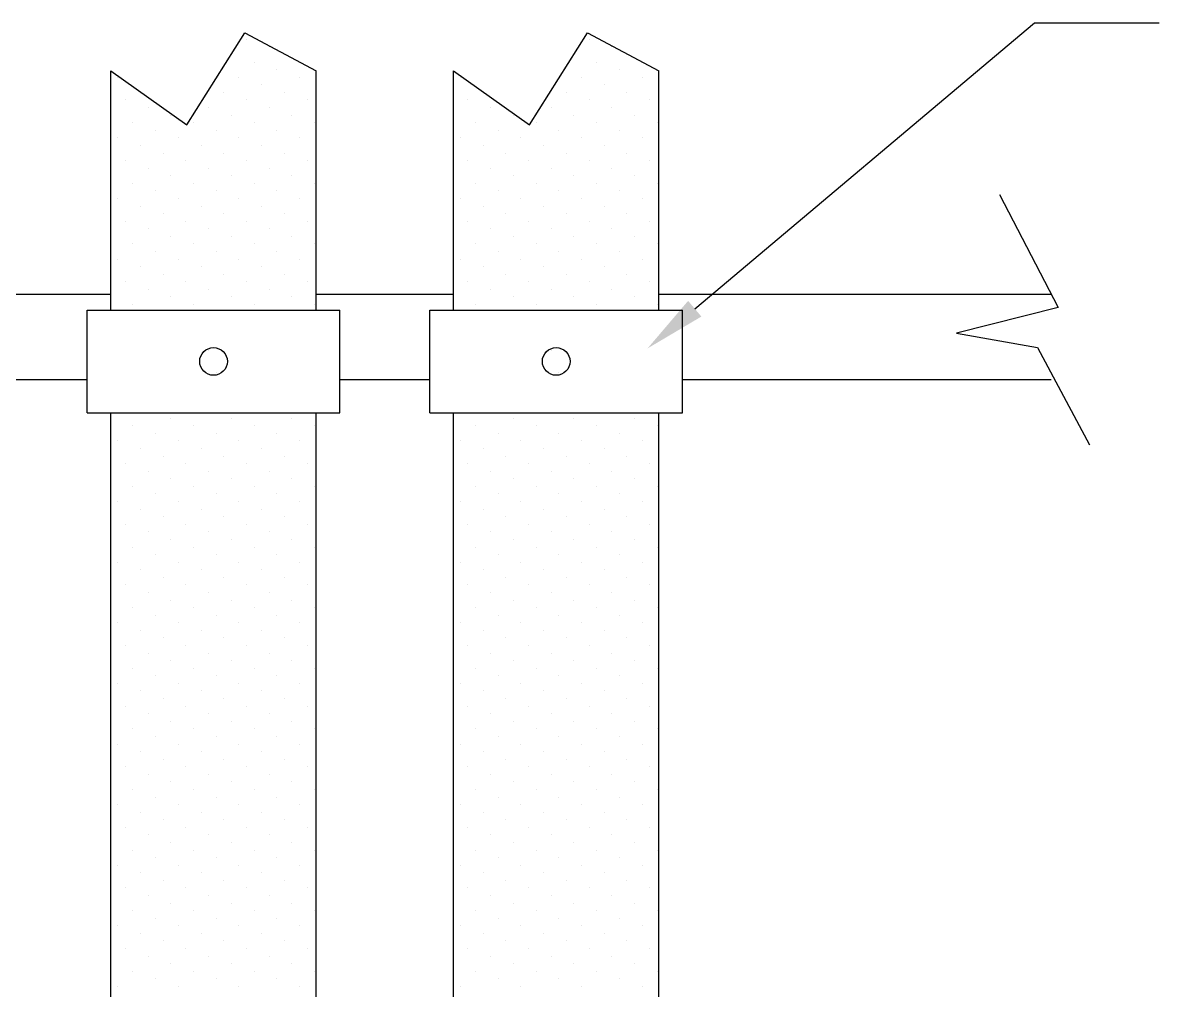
# Model space of a CAD drawing. Extents: x -508 to 92, y -98 to -31.
# Drawn here: x -124.501 to -121.366, y -42.321 to -39.653 of the extents above; entities that cross this region are included whole.
import ezdxf

# ---------------------------------------------------------------- set-up
doc = ezdxf.new("R2010")
doc.units = 0
doc.header["$MEASUREMENT"] = 0
doc.layers.get('0').update_dxf_attribs({"linetype": 'CONTINUOUS', "lineweight": 30})
doc.layers.add('BLUE', color=3, linetype='CONTINUOUS')

msp = doc.modelspace()

# ---------------------------------------------------------------- linework, layer by layer
for p, q in [((-122.6471, -40.4417), (-121.7098, -39.6534)), ((-121.7098, -39.6534), (-121.3657, -39.6534)), ((-124.048, -39.935), (-123.8886, -39.6811)), ((-123.8886, -39.6811), (-123.6911, -39.7862)), ((-123.1027, -39.935), (-122.9433, -39.6811)), ((-122.9433, -39.6811), (-122.7458, -39.7862)), ((-124.2583, -39.7862), (-124.048, -39.935)), ((-123.313, -39.7862), (-123.1027, -39.935)), ((-121.8067, -40.1265), (-121.6442, -40.4381)), ((-124.6364, -40.4012), (-124.2583, -40.4012)), ((-123.6911, -40.4012), (-123.313, -40.4012)), ((-122.7458, -40.4012), (-121.6635, -40.4012)), ((-124.3236, -40.4453), (-123.6258, -40.4453)), ((-124.3236, -40.7289), (-124.3236, -40.4453)), ((-123.6258, -40.7289), (-123.6258, -40.4453)), ((-123.3784, -40.4453), (-122.6805, -40.4453)), ((-123.3784, -40.7289), (-123.3784, -40.4453)), ((-122.6805, -40.7289), (-122.6805, -40.4453)), ((-121.6442, -40.4381), (-121.9246, -40.5096)), ((-121.9246, -40.5096), (-121.7016, -40.5489)), ((-121.7016, -40.5489), (-121.5582, -40.8166)), ((-124.3236, -40.6375), (-124.571, -40.6375)), ((-123.3784, -40.6375), (-123.6258, -40.6375)), ((-121.6635, -40.6375), (-122.6805, -40.6375)), ((-124.3236, -40.7289), (-123.6258, -40.7289)), ((-123.3784, -40.7289), (-122.6805, -40.7289))]:
    msp.add_line(p, q)
at = {"color": 0}
for p, q in [((-123.8838, -39.6992), (-123.8838, -39.6992)), ((-123.8211, -39.7201), (-123.8211, -39.7201)), ((-122.9385, -39.6992), (-122.9385, -39.6992)), ((-122.8759, -39.7201), (-122.8759, -39.7201)), ((-123.9256, -39.7409), (-123.9256, -39.7409)), ((-122.9803, -39.7409), (-122.9803, -39.7409)), ((-123.8629, -39.7618), (-123.8629, -39.7618)), ((-123.8003, -39.7827), (-123.8003, -39.7827)), ((-122.9176, -39.7618), (-122.9176, -39.7618)), ((-122.855, -39.7827), (-122.855, -39.7827)), ((-124.2389, -39.8036), (-124.2389, -39.8036)), ((-123.9047, -39.8036), (-123.9047, -39.8036)), ((-123.7376, -39.8036), (-123.7376, -39.8036)), ((-123.2936, -39.8036), (-123.2936, -39.8036)), ((-122.9594, -39.8036), (-122.9594, -39.8036)), ((-122.7923, -39.8036), (-122.7923, -39.8036)), ((-123.9465, -39.8454), (-123.9465, -39.8454)), ((-123.842, -39.8245), (-123.842, -39.8245)), ((-123.7794, -39.8454), (-123.7794, -39.8454)), ((-123.0012, -39.8454), (-123.0012, -39.8454)), ((-122.8968, -39.8245), (-122.8968, -39.8245)), ((-122.8341, -39.8454), (-122.8341, -39.8454)), ((-124.218, -39.8663), (-124.218, -39.8663)), ((-123.8838, -39.8663), (-123.8838, -39.8663)), ((-123.7167, -39.8663), (-123.7167, -39.8663)), ((-123.2727, -39.8663), (-123.2727, -39.8663)), ((-122.9385, -39.8663), (-122.9385, -39.8663)), ((-122.7714, -39.8663), (-122.7714, -39.8663)), ((-124.1554, -39.8872), (-124.1554, -39.8872)), ((-124.0927, -39.9081), (-124.0927, -39.9081)), ((-123.9883, -39.8872), (-123.9883, -39.8872)), ((-123.9256, -39.9081), (-123.9256, -39.9081)), ((-123.8211, -39.8872), (-123.8211, -39.8872)), ((-123.7585, -39.9081), (-123.7585, -39.9081)), ((-123.2101, -39.8872), (-123.2101, -39.8872)), ((-123.1474, -39.9081), (-123.1474, -39.9081)), ((-123.043, -39.8872), (-123.043, -39.8872)), ((-122.9803, -39.9081), (-122.9803, -39.9081)), ((-122.8759, -39.8872), (-122.8759, -39.8872)), ((-122.8132, -39.9081), (-122.8132, -39.9081)), ((-124.1971, -39.9289), (-124.1971, -39.9289)), ((-124.03, -39.9289), (-124.03, -39.9289)), ((-123.8629, -39.9289), (-123.8629, -39.9289)), ((-123.6958, -39.9289), (-123.6958, -39.9289)), ((-123.2518, -39.9289), (-123.2518, -39.9289)), ((-123.0847, -39.9289), (-123.0847, -39.9289)), ((-122.9176, -39.9289), (-122.9176, -39.9289)), ((-122.7505, -39.9289), (-122.7505, -39.9289)), ((-124.2389, -39.9707), (-124.2389, -39.9707)), ((-124.1345, -39.9498), (-124.1345, -39.9498)), ((-124.0718, -39.9707), (-124.0718, -39.9707)), ((-123.9674, -39.9498), (-123.9674, -39.9498)), ((-123.9047, -39.9707), (-123.9047, -39.9707)), ((-123.8003, -39.9498), (-123.8003, -39.9498)), ((-123.7376, -39.9707), (-123.7376, -39.9707)), ((-123.2936, -39.9707), (-123.2936, -39.9707)), ((-123.1892, -39.9498), (-123.1892, -39.9498)), ((-123.1265, -39.9707), (-123.1265, -39.9707)), ((-123.0221, -39.9498), (-123.0221, -39.9498)), ((-122.9594, -39.9707), (-122.9594, -39.9707)), ((-122.855, -39.9498), (-122.855, -39.9498)), ((-122.7923, -39.9707), (-122.7923, -39.9707)), ((-124.1762, -39.9916), (-124.1762, -39.9916)), ((-124.0091, -39.9916), (-124.0091, -39.9916)), ((-123.842, -39.9916), (-123.842, -39.9916)), ((-123.231, -39.9916), (-123.231, -39.9916)), ((-123.0639, -39.9916), (-123.0639, -39.9916)), ((-122.8968, -39.9916), (-122.8968, -39.9916)), ((-124.218, -40.0334), (-124.218, -40.0334)), ((-124.1136, -40.0125), (-124.1136, -40.0125)), ((-124.0509, -40.0334), (-124.0509, -40.0334)), ((-123.9465, -40.0125), (-123.9465, -40.0125)), ((-123.8838, -40.0334), (-123.8838, -40.0334)), ((-123.7794, -40.0125), (-123.7794, -40.0125)), ((-123.7167, -40.0334), (-123.7167, -40.0334)), ((-123.2727, -40.0334), (-123.2727, -40.0334)), ((-123.1683, -40.0125), (-123.1683, -40.0125)), ((-123.1056, -40.0334), (-123.1056, -40.0334)), ((-123.0012, -40.0125), (-123.0012, -40.0125)), ((-122.9385, -40.0334), (-122.9385, -40.0334)), ((-122.8341, -40.0125), (-122.8341, -40.0125)), ((-122.7714, -40.0334), (-122.7714, -40.0334)), ((-124.1554, -40.0543), (-124.1554, -40.0543)), ((-123.9883, -40.0543), (-123.9883, -40.0543)), ((-123.8211, -40.0543), (-123.8211, -40.0543)), ((-123.2101, -40.0543), (-123.2101, -40.0543)), ((-123.043, -40.0543), (-123.043, -40.0543)), ((-122.8759, -40.0543), (-122.8759, -40.0543)), ((-124.1971, -40.096), (-124.1971, -40.096)), ((-124.0927, -40.0752), (-124.0927, -40.0752)), ((-124.03, -40.096), (-124.03, -40.096)), ((-123.9256, -40.0752), (-123.9256, -40.0752)), ((-123.8629, -40.096), (-123.8629, -40.096)), ((-123.7585, -40.0752), (-123.7585, -40.0752)), ((-123.6958, -40.096), (-123.6958, -40.096)), ((-123.2518, -40.096), (-123.2518, -40.096)), ((-123.1474, -40.0752), (-123.1474, -40.0752)), ((-123.0847, -40.096), (-123.0847, -40.096)), ((-122.9803, -40.0752), (-122.9803, -40.0752)), ((-122.9176, -40.096), (-122.9176, -40.096)), ((-122.8132, -40.0752), (-122.8132, -40.0752)), ((-122.7505, -40.096), (-122.7505, -40.096)), ((-124.1345, -40.1169), (-124.1345, -40.1169)), ((-123.9674, -40.1169), (-123.9674, -40.1169)), ((-123.8003, -40.1169), (-123.8003, -40.1169)), ((-123.1892, -40.1169), (-123.1892, -40.1169)), ((-123.0221, -40.1169), (-123.0221, -40.1169)), ((-122.855, -40.1169), (-122.855, -40.1169)), ((-124.2389, -40.1378), (-124.2389, -40.1378)), ((-124.1762, -40.1587), (-124.1762, -40.1587)), ((-124.0718, -40.1378), (-124.0718, -40.1378)), ((-124.0091, -40.1587), (-124.0091, -40.1587)), ((-123.9047, -40.1378), (-123.9047, -40.1378)), ((-123.842, -40.1587), (-123.842, -40.1587)), ((-123.7376, -40.1378), (-123.7376, -40.1378)), ((-123.2936, -40.1378), (-123.2936, -40.1378)), ((-123.231, -40.1587), (-123.231, -40.1587)), ((-123.1265, -40.1378), (-123.1265, -40.1378)), ((-123.0639, -40.1587), (-123.0639, -40.1587)), ((-122.9594, -40.1378), (-122.9594, -40.1378)), ((-122.8968, -40.1587), (-122.8968, -40.1587)), ((-122.7923, -40.1378), (-122.7923, -40.1378)), ((-124.1136, -40.1796), (-124.1136, -40.1796)), ((-123.9465, -40.1796), (-123.9465, -40.1796)), ((-123.7794, -40.1796), (-123.7794, -40.1796)), ((-123.1683, -40.1796), (-123.1683, -40.1796)), ((-123.0012, -40.1796), (-123.0012, -40.1796)), ((-122.8341, -40.1796), (-122.8341, -40.1796)), ((-124.218, -40.2005), (-124.218, -40.2005)), ((-124.1554, -40.2214), (-124.1554, -40.2214)), ((-124.0509, -40.2005), (-124.0509, -40.2005)), ((-123.9883, -40.2214), (-123.9883, -40.2214)), ((-123.8838, -40.2005), (-123.8838, -40.2005)), ((-123.8211, -40.2214), (-123.8211, -40.2214)), ((-123.7167, -40.2005), (-123.7167, -40.2005)), ((-123.2727, -40.2005), (-123.2727, -40.2005)), ((-123.2101, -40.2214), (-123.2101, -40.2214)), ((-123.1056, -40.2005), (-123.1056, -40.2005)), ((-123.043, -40.2214), (-123.043, -40.2214)), ((-122.9385, -40.2005), (-122.9385, -40.2005)), ((-122.8759, -40.2214), (-122.8759, -40.2214)), ((-122.7714, -40.2005), (-122.7714, -40.2005)), ((-124.0927, -40.2423), (-124.0927, -40.2423)), ((-123.9256, -40.2423), (-123.9256, -40.2423)), ((-123.7585, -40.2423), (-123.7585, -40.2423)), ((-123.1474, -40.2423), (-123.1474, -40.2423)), ((-122.9803, -40.2423), (-122.9803, -40.2423)), ((-122.8132, -40.2423), (-122.8132, -40.2423)), ((-124.1971, -40.2631), (-124.1971, -40.2631)), ((-124.1345, -40.284), (-124.1345, -40.284)), ((-124.03, -40.2631), (-124.03, -40.2631)), ((-123.9674, -40.284), (-123.9674, -40.284)), ((-123.8629, -40.2631), (-123.8629, -40.2631)), ((-123.8003, -40.284), (-123.8003, -40.284)), ((-123.6958, -40.2631), (-123.6958, -40.2631)), ((-123.2518, -40.2631), (-123.2518, -40.2631)), ((-123.1892, -40.284), (-123.1892, -40.284)), ((-123.0847, -40.2631), (-123.0847, -40.2631)), ((-123.0221, -40.284), (-123.0221, -40.284)), ((-122.9176, -40.2631), (-122.9176, -40.2631)), ((-122.855, -40.284), (-122.855, -40.284)), ((-122.7505, -40.2631), (-122.7505, -40.2631)), ((-124.2389, -40.3049), (-124.2389, -40.3049)), ((-124.0718, -40.3049), (-124.0718, -40.3049)), ((-123.9047, -40.3049), (-123.9047, -40.3049)), ((-123.7376, -40.3049), (-123.7376, -40.3049)), ((-123.2936, -40.3049), (-123.2936, -40.3049)), ((-123.1265, -40.3049), (-123.1265, -40.3049)), ((-122.9594, -40.3049), (-122.9594, -40.3049)), ((-122.7923, -40.3049), (-122.7923, -40.3049)), ((-124.1762, -40.3258), (-124.1762, -40.3258)), ((-124.1136, -40.3467), (-124.1136, -40.3467)), ((-124.0091, -40.3258), (-124.0091, -40.3258)), ((-123.9465, -40.3467), (-123.9465, -40.3467)), ((-123.842, -40.3258), (-123.842, -40.3258)), ((-123.7794, -40.3467), (-123.7794, -40.3467)), ((-123.231, -40.3258), (-123.231, -40.3258)), ((-123.1683, -40.3467), (-123.1683, -40.3467)), ((-123.0639, -40.3258), (-123.0639, -40.3258)), ((-123.0012, -40.3467), (-123.0012, -40.3467)), ((-122.8968, -40.3258), (-122.8968, -40.3258)), ((-122.8341, -40.3467), (-122.8341, -40.3467)), ((-124.218, -40.3676), (-124.218, -40.3676)), ((-124.0509, -40.3676), (-124.0509, -40.3676)), ((-123.8838, -40.3676), (-123.8838, -40.3676)), ((-123.7167, -40.3676), (-123.7167, -40.3676)), ((-123.2727, -40.3676), (-123.2727, -40.3676)), ((-123.1056, -40.3676), (-123.1056, -40.3676)), ((-122.9385, -40.3676), (-122.9385, -40.3676)), ((-122.7714, -40.3676), (-122.7714, -40.3676)), ((-124.1554, -40.3885), (-124.1554, -40.3885)), ((-124.0927, -40.4094), (-124.0927, -40.4094)), ((-123.9883, -40.3885), (-123.9883, -40.3885)), ((-123.9256, -40.4094), (-123.9256, -40.4094)), ((-123.8211, -40.3885), (-123.8211, -40.3885)), ((-123.7585, -40.4094), (-123.7585, -40.4094)), ((-123.2101, -40.3885), (-123.2101, -40.3885)), ((-123.1474, -40.4094), (-123.1474, -40.4094)), ((-123.043, -40.3885), (-123.043, -40.3885)), ((-122.9803, -40.4094), (-122.9803, -40.4094)), ((-122.8759, -40.3885), (-122.8759, -40.3885)), ((-122.8132, -40.4094), (-122.8132, -40.4094)), ((-124.1971, -40.4303), (-124.1971, -40.4303)), ((-124.03, -40.4303), (-124.03, -40.4303)), ((-123.8629, -40.4303), (-123.8629, -40.4303)), ((-123.6958, -40.4303), (-123.6958, -40.4303)), ((-123.2518, -40.4303), (-123.2518, -40.4303)), ((-123.0847, -40.4303), (-123.0847, -40.4303)), ((-122.9176, -40.4303), (-122.9176, -40.4303)), ((-122.7505, -40.4303), (-122.7505, -40.4303)), ((-123.9883, -40.5556), (-123.9883, -40.5556)), ((-123.043, -40.5556), (-123.043, -40.5556)), ((-123.9674, -40.6182), (-123.9674, -40.6182)), ((-123.0221, -40.6182), (-123.0221, -40.6182)), ((-124.0927, -40.7436), (-124.0927, -40.7436)), ((-123.9256, -40.7436), (-123.9256, -40.7436)), ((-123.7585, -40.7436), (-123.7585, -40.7436)), ((-123.1474, -40.7436), (-123.1474, -40.7436)), ((-122.9803, -40.7436), (-122.9803, -40.7436)), ((-122.8132, -40.7436), (-122.8132, -40.7436)), ((-124.1971, -40.7645), (-124.1971, -40.7645)), ((-124.1345, -40.7853), (-124.1345, -40.7853)), ((-124.03, -40.7645), (-124.03, -40.7645)), ((-123.9674, -40.7853), (-123.9674, -40.7853)), ((-123.8629, -40.7645), (-123.8629, -40.7645)), ((-123.8003, -40.7853), (-123.8003, -40.7853)), ((-123.6958, -40.7645), (-123.6958, -40.7645)), ((-123.2518, -40.7645), (-123.2518, -40.7645)), ((-123.1892, -40.7853), (-123.1892, -40.7853)), ((-123.0847, -40.7645), (-123.0847, -40.7645)), ((-123.0221, -40.7853), (-123.0221, -40.7853)), ((-122.9176, -40.7645), (-122.9176, -40.7645)), ((-122.855, -40.7853), (-122.855, -40.7853)), ((-122.7505, -40.7645), (-122.7505, -40.7645)), ((-124.2389, -40.8062), (-124.2389, -40.8062)), ((-124.0718, -40.8062), (-124.0718, -40.8062)), ((-123.9047, -40.8062), (-123.9047, -40.8062)), ((-123.7376, -40.8062), (-123.7376, -40.8062)), ((-123.2936, -40.8062), (-123.2936, -40.8062)), ((-123.1265, -40.8062), (-123.1265, -40.8062)), ((-122.9594, -40.8062), (-122.9594, -40.8062)), ((-122.7923, -40.8062), (-122.7923, -40.8062)), ((-124.1762, -40.8271), (-124.1762, -40.8271)), ((-124.1136, -40.848), (-124.1136, -40.848)), ((-124.0091, -40.8271), (-124.0091, -40.8271)), ((-123.9465, -40.848), (-123.9465, -40.848)), ((-123.842, -40.8271), (-123.842, -40.8271)), ((-123.7794, -40.848), (-123.7794, -40.848)), ((-123.231, -40.8271), (-123.231, -40.8271)), ((-123.1683, -40.848), (-123.1683, -40.848)), ((-123.0639, -40.8271), (-123.0639, -40.8271)), ((-123.0012, -40.848), (-123.0012, -40.848)), ((-122.8968, -40.8271), (-122.8968, -40.8271)), ((-122.8341, -40.848), (-122.8341, -40.848)), ((-124.218, -40.8689), (-124.218, -40.8689)), ((-124.0509, -40.8689), (-124.0509, -40.8689)), ((-123.8838, -40.8689), (-123.8838, -40.8689)), ((-123.7167, -40.8689), (-123.7167, -40.8689)), ((-123.2727, -40.8689), (-123.2727, -40.8689)), ((-123.1056, -40.8689), (-123.1056, -40.8689)), ((-122.9385, -40.8689), (-122.9385, -40.8689)), ((-122.7714, -40.8689), (-122.7714, -40.8689)), ((-124.1554, -40.8898), (-124.1554, -40.8898)), ((-124.0927, -40.9107), (-124.0927, -40.9107)), ((-123.9883, -40.8898), (-123.9883, -40.8898)), ((-123.9256, -40.9107), (-123.9256, -40.9107)), ((-123.8211, -40.8898), (-123.8211, -40.8898)), ((-123.7585, -40.9107), (-123.7585, -40.9107)), ((-123.2101, -40.8898), (-123.2101, -40.8898)), ((-123.1474, -40.9107), (-123.1474, -40.9107)), ((-123.043, -40.8898), (-123.043, -40.8898)), ((-122.9803, -40.9107), (-122.9803, -40.9107)), ((-122.8759, -40.8898), (-122.8759, -40.8898)), ((-122.8132, -40.9107), (-122.8132, -40.9107)), ((-124.1971, -40.9316), (-124.1971, -40.9316)), ((-124.03, -40.9316), (-124.03, -40.9316)), ((-123.8629, -40.9316), (-123.8629, -40.9316)), ((-123.6958, -40.9316), (-123.6958, -40.9316)), ((-123.2518, -40.9316), (-123.2518, -40.9316)), ((-123.0847, -40.9316), (-123.0847, -40.9316)), ((-122.9176, -40.9316), (-122.9176, -40.9316)), ((-122.7505, -40.9316), (-122.7505, -40.9316)), ((-124.2389, -40.9733), (-124.2389, -40.9733)), ((-124.1345, -40.9525), (-124.1345, -40.9525)), ((-124.0718, -40.9733), (-124.0718, -40.9733)), ((-123.9674, -40.9525), (-123.9674, -40.9525)), ((-123.9047, -40.9733), (-123.9047, -40.9733)), ((-123.8003, -40.9525), (-123.8003, -40.9525)), ((-123.7376, -40.9733), (-123.7376, -40.9733)), ((-123.2936, -40.9733), (-123.2936, -40.9733)), ((-123.1892, -40.9525), (-123.1892, -40.9525)), ((-123.1265, -40.9733), (-123.1265, -40.9733)), ((-123.0221, -40.9525), (-123.0221, -40.9525)), ((-122.9594, -40.9733), (-122.9594, -40.9733)), ((-122.855, -40.9525), (-122.855, -40.9525)), ((-122.7923, -40.9733), (-122.7923, -40.9733)), ((-124.1762, -40.9942), (-124.1762, -40.9942)), ((-124.0091, -40.9942), (-124.0091, -40.9942)), ((-123.842, -40.9942), (-123.842, -40.9942)), ((-123.231, -40.9942), (-123.231, -40.9942)), ((-123.0639, -40.9942), (-123.0639, -40.9942)), ((-122.8968, -40.9942), (-122.8968, -40.9942)), ((-124.218, -41.036), (-124.218, -41.036)), ((-124.1136, -41.0151), (-124.1136, -41.0151)), ((-124.0509, -41.036), (-124.0509, -41.036)), ((-123.9465, -41.0151), (-123.9465, -41.0151)), ((-123.8838, -41.036), (-123.8838, -41.036)), ((-123.7794, -41.0151), (-123.7794, -41.0151)), ((-123.7167, -41.036), (-123.7167, -41.036)), ((-123.2727, -41.036), (-123.2727, -41.036)), ((-123.1683, -41.0151), (-123.1683, -41.0151)), ((-123.1056, -41.036), (-123.1056, -41.036)), ((-123.0012, -41.0151), (-123.0012, -41.0151)), ((-122.9385, -41.036), (-122.9385, -41.036)), ((-122.8341, -41.0151), (-122.8341, -41.0151)), ((-122.7714, -41.036), (-122.7714, -41.036)), ((-124.1554, -41.0569), (-124.1554, -41.0569)), ((-123.9883, -41.0569), (-123.9883, -41.0569)), ((-123.8211, -41.0569), (-123.8211, -41.0569)), ((-123.2101, -41.0569), (-123.2101, -41.0569)), ((-123.043, -41.0569), (-123.043, -41.0569)), ((-122.8759, -41.0569), (-122.8759, -41.0569)), ((-124.1971, -41.0987), (-124.1971, -41.0987)), ((-124.0927, -41.0778), (-124.0927, -41.0778)), ((-124.03, -41.0987), (-124.03, -41.0987)), ((-123.9256, -41.0778), (-123.9256, -41.0778)), ((-123.8629, -41.0987), (-123.8629, -41.0987)), ((-123.7585, -41.0778), (-123.7585, -41.0778)), ((-123.6958, -41.0987), (-123.6958, -41.0987)), ((-123.2518, -41.0987), (-123.2518, -41.0987)), ((-123.1474, -41.0778), (-123.1474, -41.0778)), ((-123.0847, -41.0987), (-123.0847, -41.0987)), ((-122.9803, -41.0778), (-122.9803, -41.0778)), ((-122.9176, -41.0987), (-122.9176, -41.0987)), ((-122.8132, -41.0778), (-122.8132, -41.0778)), ((-122.7505, -41.0987), (-122.7505, -41.0987)), ((-124.1345, -41.1196), (-124.1345, -41.1196)), ((-123.9674, -41.1196), (-123.9674, -41.1196)), ((-123.8003, -41.1196), (-123.8003, -41.1196)), ((-123.1892, -41.1196), (-123.1892, -41.1196)), ((-123.0221, -41.1196), (-123.0221, -41.1196)), ((-122.855, -41.1196), (-122.855, -41.1196)), ((-124.2389, -41.1404), (-124.2389, -41.1404)), ((-124.1762, -41.1613), (-124.1762, -41.1613)), ((-124.0718, -41.1404), (-124.0718, -41.1404)), ((-124.0091, -41.1613), (-124.0091, -41.1613)), ((-123.9047, -41.1404), (-123.9047, -41.1404)), ((-123.842, -41.1613), (-123.842, -41.1613)), ((-123.7376, -41.1404), (-123.7376, -41.1404)), ((-123.2936, -41.1404), (-123.2936, -41.1404)), ((-123.231, -41.1613), (-123.231, -41.1613)), ((-123.1265, -41.1404), (-123.1265, -41.1404)), ((-123.0639, -41.1613), (-123.0639, -41.1613)), ((-122.9594, -41.1404), (-122.9594, -41.1404)), ((-122.8968, -41.1613), (-122.8968, -41.1613)), ((-122.7923, -41.1404), (-122.7923, -41.1404)), ((-124.1136, -41.1822), (-124.1136, -41.1822)), ((-123.9465, -41.1822), (-123.9465, -41.1822)), ((-123.7794, -41.1822), (-123.7794, -41.1822)), ((-123.1683, -41.1822), (-123.1683, -41.1822)), ((-123.0012, -41.1822), (-123.0012, -41.1822)), ((-122.8341, -41.1822), (-122.8341, -41.1822)), ((-124.218, -41.2031), (-124.218, -41.2031)), ((-124.1554, -41.224), (-124.1554, -41.224)), ((-124.0509, -41.2031), (-124.0509, -41.2031)), ((-123.9883, -41.224), (-123.9883, -41.224)), ((-123.8838, -41.2031), (-123.8838, -41.2031)), ((-123.8211, -41.224), (-123.8211, -41.224)), ((-123.7167, -41.2031), (-123.7167, -41.2031)), ((-123.2727, -41.2031), (-123.2727, -41.2031)), ((-123.2101, -41.224), (-123.2101, -41.224)), ((-123.1056, -41.2031), (-123.1056, -41.2031)), ((-123.043, -41.224), (-123.043, -41.224)), ((-122.9385, -41.2031), (-122.9385, -41.2031)), ((-122.8759, -41.224), (-122.8759, -41.224)), ((-122.7714, -41.2031), (-122.7714, -41.2031)), ((-124.0927, -41.2449), (-124.0927, -41.2449)), ((-123.9256, -41.2449), (-123.9256, -41.2449)), ((-123.7585, -41.2449), (-123.7585, -41.2449)), ((-123.1474, -41.2449), (-123.1474, -41.2449)), ((-122.9803, -41.2449), (-122.9803, -41.2449)), ((-122.8132, -41.2449), (-122.8132, -41.2449)), ((-124.1971, -41.2658), (-124.1971, -41.2658)), ((-124.1345, -41.2867), (-124.1345, -41.2867)), ((-124.03, -41.2658), (-124.03, -41.2658)), ((-123.9674, -41.2867), (-123.9674, -41.2867)), ((-123.8629, -41.2658), (-123.8629, -41.2658)), ((-123.8003, -41.2867), (-123.8003, -41.2867)), ((-123.6958, -41.2658), (-123.6958, -41.2658)), ((-123.2518, -41.2658), (-123.2518, -41.2658)), ((-123.1892, -41.2867), (-123.1892, -41.2867)), ((-123.0847, -41.2658), (-123.0847, -41.2658)), ((-123.0221, -41.2867), (-123.0221, -41.2867)), ((-122.9176, -41.2658), (-122.9176, -41.2658)), ((-122.855, -41.2867), (-122.855, -41.2867)), ((-122.7505, -41.2658), (-122.7505, -41.2658)), ((-124.2389, -41.3076), (-124.2389, -41.3076)), ((-124.0718, -41.3076), (-124.0718, -41.3076)), ((-123.9047, -41.3076), (-123.9047, -41.3076)), ((-123.7376, -41.3076), (-123.7376, -41.3076)), ((-123.2936, -41.3076), (-123.2936, -41.3076)), ((-123.1265, -41.3076), (-123.1265, -41.3076)), ((-122.9594, -41.3076), (-122.9594, -41.3076)), ((-122.7923, -41.3076), (-122.7923, -41.3076)), ((-124.1762, -41.3284), (-124.1762, -41.3284)), ((-124.1136, -41.3493), (-124.1136, -41.3493)), ((-124.0091, -41.3284), (-124.0091, -41.3284)), ((-123.9465, -41.3493), (-123.9465, -41.3493)), ((-123.842, -41.3284), (-123.842, -41.3284)), ((-123.7794, -41.3493), (-123.7794, -41.3493)), ((-123.231, -41.3284), (-123.231, -41.3284)), ((-123.1683, -41.3493), (-123.1683, -41.3493)), ((-123.0639, -41.3284), (-123.0639, -41.3284)), ((-123.0012, -41.3493), (-123.0012, -41.3493)), ((-122.8968, -41.3284), (-122.8968, -41.3284)), ((-122.8341, -41.3493), (-122.8341, -41.3493)), ((-124.218, -41.3702), (-124.218, -41.3702)), ((-124.0509, -41.3702), (-124.0509, -41.3702)), ((-123.8838, -41.3702), (-123.8838, -41.3702)), ((-123.7167, -41.3702), (-123.7167, -41.3702)), ((-123.2727, -41.3702), (-123.2727, -41.3702)), ((-123.1056, -41.3702), (-123.1056, -41.3702)), ((-122.9385, -41.3702), (-122.9385, -41.3702)), ((-122.7714, -41.3702), (-122.7714, -41.3702)), ((-124.1554, -41.3911), (-124.1554, -41.3911)), ((-124.0927, -41.412), (-124.0927, -41.412)), ((-123.9883, -41.3911), (-123.9883, -41.3911)), ((-123.9256, -41.412), (-123.9256, -41.412)), ((-123.8211, -41.3911), (-123.8211, -41.3911)), ((-123.7585, -41.412), (-123.7585, -41.412)), ((-123.2101, -41.3911), (-123.2101, -41.3911)), ((-123.1474, -41.412), (-123.1474, -41.412)), ((-123.043, -41.3911), (-123.043, -41.3911)), ((-122.9803, -41.412), (-122.9803, -41.412)), ((-122.8759, -41.3911), (-122.8759, -41.3911)), ((-122.8132, -41.412), (-122.8132, -41.412)), ((-124.1971, -41.4329), (-124.1971, -41.4329)), ((-124.03, -41.4329), (-124.03, -41.4329)), ((-123.8629, -41.4329), (-123.8629, -41.4329)), ((-123.6958, -41.4329), (-123.6958, -41.4329)), ((-123.2518, -41.4329), (-123.2518, -41.4329)), ((-123.0847, -41.4329), (-123.0847, -41.4329)), ((-122.9176, -41.4329), (-122.9176, -41.4329)), ((-122.7505, -41.4329), (-122.7505, -41.4329)), ((-124.2389, -41.4747), (-124.2389, -41.4747)), ((-124.1345, -41.4538), (-124.1345, -41.4538)), ((-124.0718, -41.4747), (-124.0718, -41.4747)), ((-123.9674, -41.4538), (-123.9674, -41.4538)), ((-123.9047, -41.4747), (-123.9047, -41.4747)), ((-123.8003, -41.4538), (-123.8003, -41.4538)), ((-123.7376, -41.4747), (-123.7376, -41.4747)), ((-123.2936, -41.4747), (-123.2936, -41.4747)), ((-123.1892, -41.4538), (-123.1892, -41.4538)), ((-123.1265, -41.4747), (-123.1265, -41.4747)), ((-123.0221, -41.4538), (-123.0221, -41.4538)), ((-122.9594, -41.4747), (-122.9594, -41.4747)), ((-122.855, -41.4538), (-122.855, -41.4538)), ((-122.7923, -41.4747), (-122.7923, -41.4747)), ((-124.1762, -41.4955), (-124.1762, -41.4955)), ((-124.0091, -41.4955), (-124.0091, -41.4955)), ((-123.842, -41.4955), (-123.842, -41.4955)), ((-123.231, -41.4955), (-123.231, -41.4955)), ((-123.0639, -41.4955), (-123.0639, -41.4955)), ((-122.8968, -41.4955), (-122.8968, -41.4955)), ((-124.218, -41.5373), (-124.218, -41.5373)), ((-124.1136, -41.5164), (-124.1136, -41.5164)), ((-124.0509, -41.5373), (-124.0509, -41.5373)), ((-123.9465, -41.5164), (-123.9465, -41.5164)), ((-123.8838, -41.5373), (-123.8838, -41.5373)), ((-123.7794, -41.5164), (-123.7794, -41.5164)), ((-123.7167, -41.5373), (-123.7167, -41.5373)), ((-123.2727, -41.5373), (-123.2727, -41.5373)), ((-123.1683, -41.5164), (-123.1683, -41.5164)), ((-123.1056, -41.5373), (-123.1056, -41.5373)), ((-123.0012, -41.5164), (-123.0012, -41.5164)), ((-122.9385, -41.5373), (-122.9385, -41.5373)), ((-122.8341, -41.5164), (-122.8341, -41.5164)), ((-122.7714, -41.5373), (-122.7714, -41.5373)), ((-124.1554, -41.5582), (-124.1554, -41.5582)), ((-123.9883, -41.5582), (-123.9883, -41.5582)), ((-123.8211, -41.5582), (-123.8211, -41.5582)), ((-123.2101, -41.5582), (-123.2101, -41.5582)), ((-123.043, -41.5582), (-123.043, -41.5582)), ((-122.8759, -41.5582), (-122.8759, -41.5582)), ((-124.1971, -41.6), (-124.1971, -41.6)), ((-124.0927, -41.5791), (-124.0927, -41.5791)), ((-124.03, -41.6), (-124.03, -41.6)), ((-123.9256, -41.5791), (-123.9256, -41.5791)), ((-123.8629, -41.6), (-123.8629, -41.6)), ((-123.7585, -41.5791), (-123.7585, -41.5791)), ((-123.6958, -41.6), (-123.6958, -41.6)), ((-123.2518, -41.6), (-123.2518, -41.6)), ((-123.1474, -41.5791), (-123.1474, -41.5791)), ((-123.0847, -41.6), (-123.0847, -41.6)), ((-122.9803, -41.5791), (-122.9803, -41.5791)), ((-122.9176, -41.6), (-122.9176, -41.6)), ((-122.8132, -41.5791), (-122.8132, -41.5791)), ((-122.7505, -41.6), (-122.7505, -41.6)), ((-124.1345, -41.6209), (-124.1345, -41.6209)), ((-123.9674, -41.6209), (-123.9674, -41.6209)), ((-123.8003, -41.6209), (-123.8003, -41.6209)), ((-123.1892, -41.6209), (-123.1892, -41.6209)), ((-123.0221, -41.6209), (-123.0221, -41.6209)), ((-122.855, -41.6209), (-122.855, -41.6209)), ((-124.2389, -41.6418), (-124.2389, -41.6418)), ((-124.1762, -41.6626), (-124.1762, -41.6626)), ((-124.0718, -41.6418), (-124.0718, -41.6418)), ((-124.0091, -41.6626), (-124.0091, -41.6626)), ((-123.9047, -41.6418), (-123.9047, -41.6418)), ((-123.842, -41.6626), (-123.842, -41.6626)), ((-123.7376, -41.6418), (-123.7376, -41.6418)), ((-123.2936, -41.6418), (-123.2936, -41.6418)), ((-123.231, -41.6626), (-123.231, -41.6626)), ((-123.1265, -41.6418), (-123.1265, -41.6418)), ((-123.0639, -41.6626), (-123.0639, -41.6626)), ((-122.9594, -41.6418), (-122.9594, -41.6418)), ((-122.8968, -41.6626), (-122.8968, -41.6626)), ((-122.7923, -41.6418), (-122.7923, -41.6418)), ((-124.1136, -41.6835), (-124.1136, -41.6835)), ((-123.9465, -41.6835), (-123.9465, -41.6835)), ((-123.7794, -41.6835), (-123.7794, -41.6835)), ((-123.1683, -41.6835), (-123.1683, -41.6835)), ((-123.0012, -41.6835), (-123.0012, -41.6835)), ((-122.8341, -41.6835), (-122.8341, -41.6835)), ((-124.218, -41.7044), (-124.218, -41.7044)), ((-124.1554, -41.7253), (-124.1554, -41.7253)), ((-124.0509, -41.7044), (-124.0509, -41.7044)), ((-123.9883, -41.7253), (-123.9883, -41.7253)), ((-123.8838, -41.7044), (-123.8838, -41.7044)), ((-123.8211, -41.7253), (-123.8211, -41.7253)), ((-123.7167, -41.7044), (-123.7167, -41.7044)), ((-123.2727, -41.7044), (-123.2727, -41.7044)), ((-123.2101, -41.7253), (-123.2101, -41.7253)), ((-123.1056, -41.7044), (-123.1056, -41.7044)), ((-123.043, -41.7253), (-123.043, -41.7253)), ((-122.9385, -41.7044), (-122.9385, -41.7044)), ((-122.8759, -41.7253), (-122.8759, -41.7253)), ((-122.7714, -41.7044), (-122.7714, -41.7044)), ((-124.0927, -41.7462), (-124.0927, -41.7462)), ((-123.9256, -41.7462), (-123.9256, -41.7462)), ((-123.7585, -41.7462), (-123.7585, -41.7462)), ((-123.1474, -41.7462), (-123.1474, -41.7462)), ((-122.9803, -41.7462), (-122.9803, -41.7462)), ((-122.8132, -41.7462), (-122.8132, -41.7462)), ((-124.1971, -41.7671), (-124.1971, -41.7671)), ((-124.1345, -41.788), (-124.1345, -41.788)), ((-124.03, -41.7671), (-124.03, -41.7671)), ((-123.9674, -41.788), (-123.9674, -41.788)), ((-123.8629, -41.7671), (-123.8629, -41.7671)), ((-123.8003, -41.788), (-123.8003, -41.788)), ((-123.6958, -41.7671), (-123.6958, -41.7671)), ((-123.2518, -41.7671), (-123.2518, -41.7671)), ((-123.1892, -41.788), (-123.1892, -41.788)), ((-123.0847, -41.7671), (-123.0847, -41.7671)), ((-123.0221, -41.788), (-123.0221, -41.788)), ((-122.9176, -41.7671), (-122.9176, -41.7671)), ((-122.855, -41.788), (-122.855, -41.788)), ((-122.7505, -41.7671), (-122.7505, -41.7671)), ((-124.2389, -41.8089), (-124.2389, -41.8089)), ((-124.0718, -41.8089), (-124.0718, -41.8089)), ((-123.9047, -41.8089), (-123.9047, -41.8089)), ((-123.7376, -41.8089), (-123.7376, -41.8089)), ((-123.2936, -41.8089), (-123.2936, -41.8089)), ((-123.1265, -41.8089), (-123.1265, -41.8089)), ((-122.9594, -41.8089), (-122.9594, -41.8089)), ((-122.7923, -41.8089), (-122.7923, -41.8089)), ((-124.1762, -41.8298), (-124.1762, -41.8298)), ((-124.1136, -41.8506), (-124.1136, -41.8506)), ((-124.0091, -41.8298), (-124.0091, -41.8298)), ((-123.9465, -41.8506), (-123.9465, -41.8506)), ((-123.842, -41.8298), (-123.842, -41.8298)), ((-123.7794, -41.8506), (-123.7794, -41.8506)), ((-123.231, -41.8298), (-123.231, -41.8298)), ((-123.1683, -41.8506), (-123.1683, -41.8506)), ((-123.0639, -41.8298), (-123.0639, -41.8298)), ((-123.0012, -41.8506), (-123.0012, -41.8506)), ((-122.8968, -41.8298), (-122.8968, -41.8298)), ((-122.8341, -41.8506), (-122.8341, -41.8506)), ((-124.218, -41.8715), (-124.218, -41.8715)), ((-124.0509, -41.8715), (-124.0509, -41.8715)), ((-123.8838, -41.8715), (-123.8838, -41.8715)), ((-123.7167, -41.8715), (-123.7167, -41.8715)), ((-123.2727, -41.8715), (-123.2727, -41.8715)), ((-123.1056, -41.8715), (-123.1056, -41.8715)), ((-122.9385, -41.8715), (-122.9385, -41.8715)), ((-122.7714, -41.8715), (-122.7714, -41.8715)), ((-124.1554, -41.8924), (-124.1554, -41.8924)), ((-124.0927, -41.9133), (-124.0927, -41.9133)), ((-123.9883, -41.8924), (-123.9883, -41.8924)), ((-123.9256, -41.9133), (-123.9256, -41.9133)), ((-123.8211, -41.8924), (-123.8211, -41.8924)), ((-123.7585, -41.9133), (-123.7585, -41.9133)), ((-123.2101, -41.8924), (-123.2101, -41.8924)), ((-123.1474, -41.9133), (-123.1474, -41.9133)), ((-123.043, -41.8924), (-123.043, -41.8924)), ((-122.9803, -41.9133), (-122.9803, -41.9133)), ((-122.8759, -41.8924), (-122.8759, -41.8924)), ((-122.8132, -41.9133), (-122.8132, -41.9133)), ((-124.1971, -41.9342), (-124.1971, -41.9342)), ((-124.03, -41.9342), (-124.03, -41.9342)), ((-123.8629, -41.9342), (-123.8629, -41.9342)), ((-123.6958, -41.9342), (-123.6958, -41.9342)), ((-123.2518, -41.9342), (-123.2518, -41.9342)), ((-123.0847, -41.9342), (-123.0847, -41.9342)), ((-122.9176, -41.9342), (-122.9176, -41.9342)), ((-122.7505, -41.9342), (-122.7505, -41.9342)), ((-124.2389, -41.976), (-124.2389, -41.976)), ((-124.1345, -41.9551), (-124.1345, -41.9551)), ((-124.0718, -41.976), (-124.0718, -41.976)), ((-123.9674, -41.9551), (-123.9674, -41.9551)), ((-123.9047, -41.976), (-123.9047, -41.976)), ((-123.8003, -41.9551), (-123.8003, -41.9551)), ((-123.7376, -41.976), (-123.7376, -41.976)), ((-123.2936, -41.976), (-123.2936, -41.976)), ((-123.1892, -41.9551), (-123.1892, -41.9551)), ((-123.1265, -41.976), (-123.1265, -41.976)), ((-123.0221, -41.9551), (-123.0221, -41.9551)), ((-122.9594, -41.976), (-122.9594, -41.976)), ((-122.855, -41.9551), (-122.855, -41.9551)), ((-122.7923, -41.976), (-122.7923, -41.976)), ((-124.1762, -41.9969), (-124.1762, -41.9969)), ((-124.0091, -41.9969), (-124.0091, -41.9969)), ((-123.842, -41.9969), (-123.842, -41.9969)), ((-123.231, -41.9969), (-123.231, -41.9969)), ((-123.0639, -41.9969), (-123.0639, -41.9969)), ((-122.8968, -41.9969), (-122.8968, -41.9969)), ((-124.218, -42.0386), (-124.218, -42.0386)), ((-124.1136, -42.0177), (-124.1136, -42.0177)), ((-124.0509, -42.0386), (-124.0509, -42.0386)), ((-123.9465, -42.0177), (-123.9465, -42.0177)), ((-123.8838, -42.0386), (-123.8838, -42.0386)), ((-123.7794, -42.0177), (-123.7794, -42.0177)), ((-123.7167, -42.0386), (-123.7167, -42.0386)), ((-123.2727, -42.0386), (-123.2727, -42.0386)), ((-123.1683, -42.0177), (-123.1683, -42.0177)), ((-123.1056, -42.0386), (-123.1056, -42.0386)), ((-123.0012, -42.0177), (-123.0012, -42.0177)), ((-122.9385, -42.0386), (-122.9385, -42.0386)), ((-122.8341, -42.0177), (-122.8341, -42.0177)), ((-122.7714, -42.0386), (-122.7714, -42.0386)), ((-124.1554, -42.0595), (-124.1554, -42.0595)), ((-123.9883, -42.0595), (-123.9883, -42.0595)), ((-123.8211, -42.0595), (-123.8211, -42.0595)), ((-123.2101, -42.0595), (-123.2101, -42.0595)), ((-123.043, -42.0595), (-123.043, -42.0595)), ((-122.8759, -42.0595), (-122.8759, -42.0595)), ((-124.1971, -42.1013), (-124.1971, -42.1013)), ((-124.0927, -42.0804), (-124.0927, -42.0804)), ((-124.03, -42.1013), (-124.03, -42.1013)), ((-123.9256, -42.0804), (-123.9256, -42.0804)), ((-123.8629, -42.1013), (-123.8629, -42.1013)), ((-123.7585, -42.0804), (-123.7585, -42.0804)), ((-123.6958, -42.1013), (-123.6958, -42.1013)), ((-123.2518, -42.1013), (-123.2518, -42.1013)), ((-123.1474, -42.0804), (-123.1474, -42.0804)), ((-123.0847, -42.1013), (-123.0847, -42.1013)), ((-122.9803, -42.0804), (-122.9803, -42.0804)), ((-122.9176, -42.1013), (-122.9176, -42.1013)), ((-122.8132, -42.0804), (-122.8132, -42.0804)), ((-122.7505, -42.1013), (-122.7505, -42.1013)), ((-124.1345, -42.1222), (-124.1345, -42.1222)), ((-123.9674, -42.1222), (-123.9674, -42.1222)), ((-123.8003, -42.1222), (-123.8003, -42.1222)), ((-123.1892, -42.1222), (-123.1892, -42.1222)), ((-123.0221, -42.1222), (-123.0221, -42.1222)), ((-122.855, -42.1222), (-122.855, -42.1222)), ((-124.2389, -42.1431), (-124.2389, -42.1431)), ((-124.1762, -42.164), (-124.1762, -42.164)), ((-124.0718, -42.1431), (-124.0718, -42.1431)), ((-124.0091, -42.164), (-124.0091, -42.164)), ((-123.9047, -42.1431), (-123.9047, -42.1431)), ((-123.842, -42.164), (-123.842, -42.164)), ((-123.7376, -42.1431), (-123.7376, -42.1431)), ((-123.2936, -42.1431), (-123.2936, -42.1431)), ((-123.231, -42.164), (-123.231, -42.164)), ((-123.1265, -42.1431), (-123.1265, -42.1431)), ((-123.0639, -42.164), (-123.0639, -42.164)), ((-122.9594, -42.1431), (-122.9594, -42.1431)), ((-122.8968, -42.164), (-122.8968, -42.164)), ((-122.7923, -42.1431), (-122.7923, -42.1431)), ((-124.1136, -42.1848), (-124.1136, -42.1848)), ((-123.9465, -42.1848), (-123.9465, -42.1848)), ((-123.7794, -42.1848), (-123.7794, -42.1848)), ((-123.1683, -42.1848), (-123.1683, -42.1848)), ((-123.0012, -42.1848), (-123.0012, -42.1848)), ((-122.8341, -42.1848), (-122.8341, -42.1848)), ((-124.218, -42.2057), (-124.218, -42.2057)), ((-124.1554, -42.2266), (-124.1554, -42.2266)), ((-124.0509, -42.2057), (-124.0509, -42.2057)), ((-123.9883, -42.2266), (-123.9883, -42.2266)), ((-123.8838, -42.2057), (-123.8838, -42.2057)), ((-123.8211, -42.2266), (-123.8211, -42.2266)), ((-123.7167, -42.2057), (-123.7167, -42.2057)), ((-123.2727, -42.2057), (-123.2727, -42.2057)), ((-123.2101, -42.2266), (-123.2101, -42.2266)), ((-123.1056, -42.2057), (-123.1056, -42.2057)), ((-123.043, -42.2266), (-123.043, -42.2266)), ((-122.9385, -42.2057), (-122.9385, -42.2057)), ((-122.8759, -42.2266), (-122.8759, -42.2266)), ((-122.7714, -42.2057), (-122.7714, -42.2057)), ((-124.0927, -42.2475), (-124.0927, -42.2475)), ((-123.9256, -42.2475), (-123.9256, -42.2475)), ((-123.7585, -42.2475), (-123.7585, -42.2475)), ((-123.1474, -42.2475), (-123.1474, -42.2475)), ((-122.9803, -42.2475), (-122.9803, -42.2475)), ((-122.8132, -42.2475), (-122.8132, -42.2475)), ((-124.1971, -42.2684), (-124.1971, -42.2684)), ((-124.1345, -42.2893), (-124.1345, -42.2893)), ((-124.03, -42.2684), (-124.03, -42.2684)), ((-123.9674, -42.2893), (-123.9674, -42.2893)), ((-123.8629, -42.2684), (-123.8629, -42.2684)), ((-123.8003, -42.2893), (-123.8003, -42.2893)), ((-123.6958, -42.2684), (-123.6958, -42.2684)), ((-123.2518, -42.2684), (-123.2518, -42.2684)), ((-123.1892, -42.2893), (-123.1892, -42.2893)), ((-123.0847, -42.2684), (-123.0847, -42.2684)), ((-123.0221, -42.2893), (-123.0221, -42.2893)), ((-122.9176, -42.2684), (-122.9176, -42.2684)), ((-122.855, -42.2893), (-122.855, -42.2893)), ((-122.7505, -42.2684), (-122.7505, -42.2684)), ((-124.2389, -42.3102), (-124.2389, -42.3102)), ((-124.0718, -42.3102), (-124.0718, -42.3102)), ((-123.9047, -42.3102), (-123.9047, -42.3102)), ((-123.7376, -42.3102), (-123.7376, -42.3102)), ((-123.2936, -42.3102), (-123.2936, -42.3102)), ((-123.1265, -42.3102), (-123.1265, -42.3102)), ((-122.9594, -42.3102), (-122.9594, -42.3102)), ((-122.7923, -42.3102), (-122.7923, -42.3102))]:
    msp.add_line(p, q, dxfattribs=at)
for centre in [(-123.9747, -40.5871), (-123.0294, -40.5871)]:
    msp.add_circle(centre, 0.0382)
msp.add_solid([(-122.6289, -40.4634), (-122.6654, -40.42), (-122.7774, -40.5512)])
at = {"layer": 'BLUE'}
for p, q in [((-124.2583, -40.4453), (-124.2583, -39.7862)), ((-123.6911, -40.4453), (-123.6911, -39.7862)), ((-123.313, -40.4453), (-123.313, -39.7862)), ((-122.7458, -40.4453), (-122.7458, -39.7862)), ((-124.2583, -45.6313), (-124.2583, -40.7289)), ((-123.6911, -45.6313), (-123.6911, -40.7289)), ((-123.313, -45.6313), (-123.313, -40.7289)), ((-122.7458, -45.6313), (-122.7458, -40.7289))]:
    msp.add_line(p, q, dxfattribs=at)

doc.saveas('drawing.dxf')
